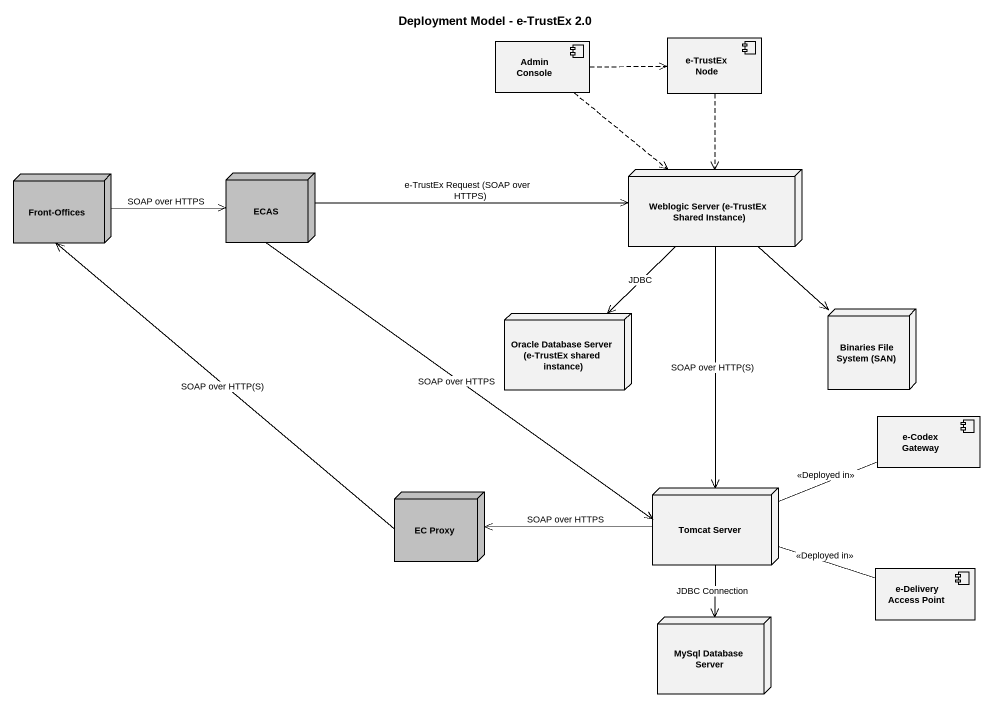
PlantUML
@startuml
title Deployment Model - e-TrustEx 2.0
component "Admin Console" as Admin_Console
component "e-TrustEx Node" as e_TrustEx_Node
node "Weblogic Server (e-TrustEx Shared Instance)" as Weblogic_Server_e_TrustEx
node "Front-Offices" as Front_Offices #C0C0C0
node ECAS #C0C0C0
node "Oracle Database Server (e-TrustEx shared instance)" as Oracle_Database_Server_e
node "Binaries File System (SAN)" as Binaries_File_System_SAN
component "e-Codex Gateway" as e_Codex_Gateway
node "EC Proxy" as EC_Proxy #C0C0C0
node "Tomcat Server" as Tomcat_Server
component "e-Delivery Access Point" as e_Delivery_Access_Point
node "MySql Database Server" as MySql_Database_Server
Admin_Console .right.> e_TrustEx_Node
Admin_Console ..> Weblogic_Server_e_TrustEx
e_TrustEx_Node ..> Weblogic_Server_e_TrustEx
Weblogic_Server_e_TrustEx --> Oracle_Database_Server_e : JDBC
Weblogic_Server_e_TrustEx --> Binaries_File_System_SAN
Weblogic_Server_e_TrustEx --> Tomcat_Server : SOAP over HTTP(S)
Front_Offices -right-> ECAS : SOAP over HTTPS
ECAS -right-> Weblogic_Server_e_TrustEx : e-TrustEx Request (SOAP over HTTPS)
ECAS --> Tomcat_Server : SOAP over HTTPS
e_Codex_Gateway -left- Tomcat_Server : <<Deployed in>>
EC_Proxy -up-> Front_Offices : SOAP over HTTP(S)
Tomcat_Server -left-> EC_Proxy : SOAP over HTTPS
Tomcat_Server --> MySql_Database_Server : JDBC Connection
e_Delivery_Access_Point -left- Tomcat_Server : <<Deployed in>>
@enduml
